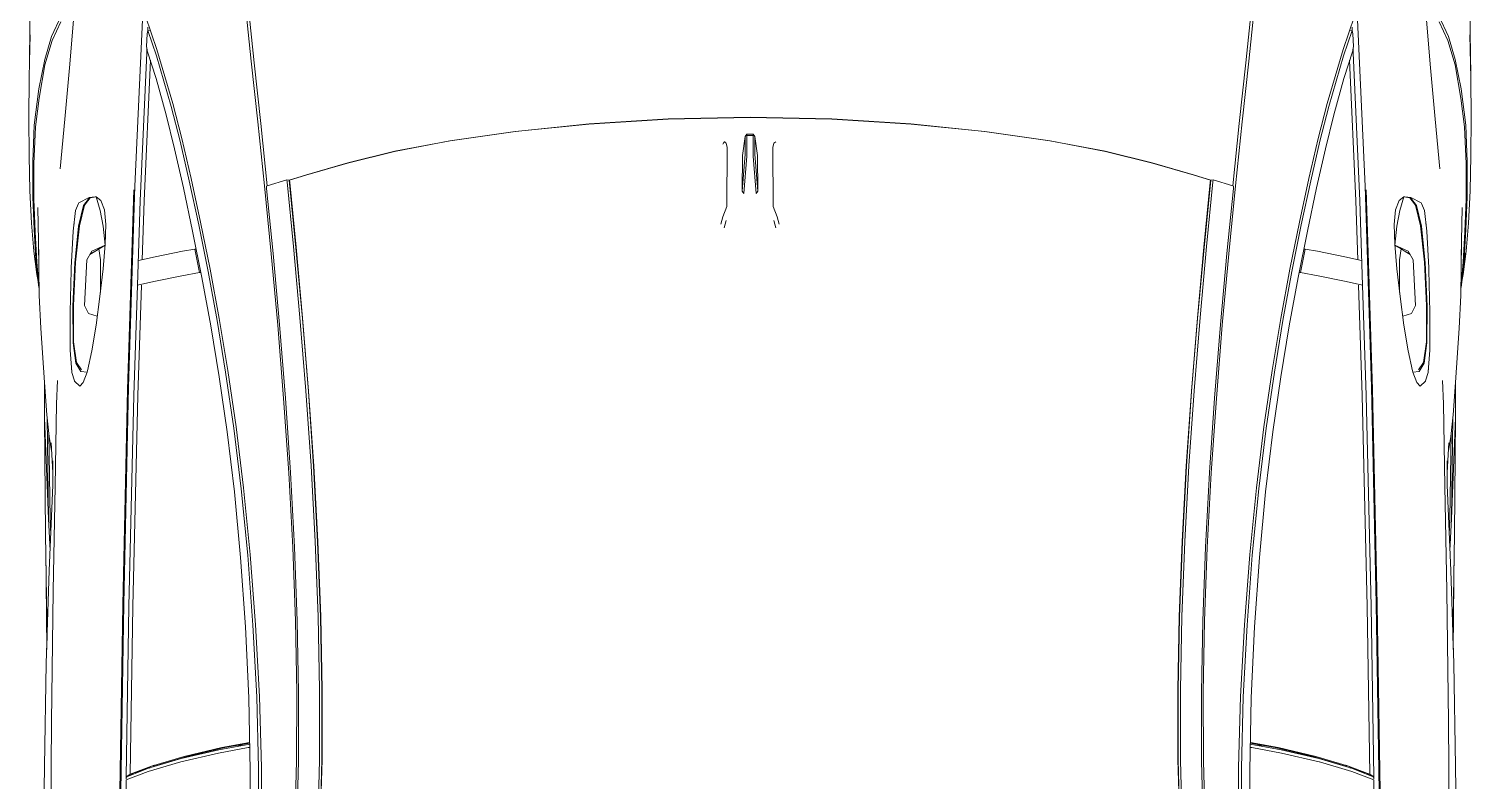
# Model space of a CAD drawing. Header units: millimetres. Extents: x -178823 to 175654, y -172236 to 8261111.
# Drawn here: x 17334 to 19207, y 11843 to 12820 of the extents above; entities that cross this region are included whole.
import ezdxf

# ---------------------------------------------------------------- set-up
doc = ezdxf.new("R2010")
doc.units = ezdxf.units.MM
doc.layers.add('Moveis', color=255, linetype='Continuous', lineweight=13)

msp = doc.modelspace()

# ---------------------------------------------------------------- linework, layer by layer
at = {"layer": 'Moveis', "extrusion": (2.24964e-32, 1.22465e-16, -1)}
for p, q in [((17335.027, 12815.447), (17335.632, 12864.724)), ((19205.44, 12864.724), (19206.045, 12815.447)), ((17375.566, 12836.535), (17363.061, 12809.895)), ((17386.957, 12773.785), (17392.943, 12847.177)), ((17481.701, 12841.117), (17471.572, 12615.381)), ((17500.075, 12792.953), (17485.132, 12836.453)), ((17614.684, 12853.297), (17622.632, 12777.852)), ((17618.492, 12850.592), (17626.413, 12775.475)), ((18914.659, 12775.475), (18922.579, 12850.592)), ((18918.44, 12777.852), (18926.388, 12853.297)), ((19055.939, 12836.453), (19040.997, 12792.953)), ((19059.368, 12841.117), (19069.498, 12615.381)), ((19154.113, 12773.785), (19148.126, 12847.177)), ((19178.01, 12809.895), (19165.506, 12836.535)), ((17363.971, 12804.569), (17375.134, 12828.938)), ((17487.273, 12813.377), (17488.38, 12817.499)), ((17488.136, 12816.592), (17488.365, 12821.745)), ((17491.479, 12817.977), (17488.38, 12817.499)), ((17499.69, 12784.534), (17488.38, 12817.499)), ((19041.382, 12784.534), (19052.692, 12817.499)), ((19052.692, 12817.499), (19049.593, 12817.977)), ((19052.692, 12817.499), (19053.799, 12813.377)), ((19052.933, 12816.601), (19052.704, 12821.745)), ((19177.098, 12804.569), (19165.935, 12828.938)), ((17334.628, 12777.463), (17335.05, 12815.105)), ((17335.264, 12811.891), (17334.628, 12777.463)), ((17335.296, 12811.419), (17334.628, 12777.463)), ((17334.685, 12782.563), (17335.027, 12815.447)), ((17363.061, 12809.895), (17354.292, 12780)), ((17354.565, 12773.231), (17363.971, 12804.569)), ((17486.534, 12796.69), (17487.273, 12813.377)), ((19053.799, 12813.377), (19054.538, 12796.69)), ((19186.504, 12773.231), (19177.098, 12804.569)), ((19186.78, 12780), (19178.01, 12809.895)), ((19205.808, 12811.891), (19206.86, 12755.771)), ((19206.022, 12815.105), (19206.788, 12759.605)), ((19206.045, 12815.447), (19206.129, 12807.35)), ((17354.292, 12780), (17346.758, 12741.885)), ((17478.349, 12596.538), (17486.901, 12788.82)), ((17483.452, 12596.527), (17491.597, 12779.052)), ((17487.266, 12792.355), (17486.534, 12796.69)), ((17486.901, 12788.82), (17487.102, 12793.33)), ((17486.901, 12788.82), (17488.684, 12787.997)), ((17486.901, 12788.82), (17488.416, 12788.82)), ((17487.598, 12791.331), (17487.266, 12792.355)), ((17499.273, 12755.485), (17487.598, 12791.331)), ((17499.69, 12784.534), (17518.713, 12718.79)), ((17520.707, 12722.824), (17500.075, 12792.953)), ((19040.997, 12792.953), (19020.364, 12722.824)), ((19022.359, 12718.79), (19041.382, 12784.534)), ((19053.474, 12791.331), (19041.799, 12755.485)), ((19049.472, 12779.044), (19057.617, 12596.532)), ((19054.169, 12788.82), (19052.388, 12787.998)), ((19054.169, 12788.82), (19052.656, 12788.82)), ((19053.806, 12792.355), (19053.474, 12791.331)), ((19054.538, 12796.69), (19053.806, 12792.355)), ((19054.169, 12788.82), (19053.968, 12793.319)), ((19062.72, 12596.538), (19054.169, 12788.82)), ((19194.314, 12741.885), (19186.78, 12780)), ((17334.628, 12777.463), (17334.212, 12755.771)), ((17347.013, 12729.852), (17354.565, 12773.231)), ((17380.398, 12702.538), (17386.957, 12773.785)), ((17622.632, 12777.852), (17631.135, 12699.026)), ((17626.413, 12775.475), (17634.879, 12697.019)), ((18906.193, 12697.019), (18914.659, 12775.475)), ((18909.937, 12699.026), (18918.44, 12777.852)), ((19160.672, 12702.538), (19154.113, 12773.785)), ((19194.056, 12729.852), (19186.504, 12773.231)), ((17334.212, 12755.771), (17333.698, 12703.99)), ((17346.758, 12741.885), (17340.532, 12694.697)), ((17512.288, 12708.002), (17499.273, 12755.485)), ((19041.799, 12755.485), (19028.784, 12708.002)), ((19200.54, 12694.697), (19194.314, 12741.885)), ((19207.374, 12703.99), (19206.86, 12755.771)), ((17342.146, 12692.509), (17347.013, 12729.852)), ((17532.273, 12677.429), (17520.707, 12722.824)), ((19020.364, 12722.824), (19008.799, 12677.429)), ((19198.924, 12692.509), (19194.056, 12729.852)), ((17333.698, 12703.99), (17333.936, 12654.929)), ((17523.027, 12664.098), (17512.288, 12708.002)), ((17518.713, 12718.79), (17530.067, 12673.812)), ((18164.132, 12702.407), (18270.536, 12704.749)), ((18164.185, 12702.687), (18270.536, 12705.028)), ((18270.536, 12705.028), (18376.887, 12702.687)), ((18270.536, 12704.749), (18376.94, 12702.407)), ((19011.005, 12673.812), (19022.359, 12718.79)), ((19028.784, 12708.002), (19018.044, 12664.098)), ((19024.316, 12716.893), (19024.289, 12716.893)), ((19207.136, 12654.929), (19207.374, 12703.99)), ((17340.532, 12694.697), (17338.662, 12646.911)), ((17340.123, 12644.438), (17342.146, 12692.509)), ((17374.348, 12637.907), (17380.398, 12702.538)), ((17631.135, 12699.026), (17639.892, 12615.807)), ((17634.879, 12697.019), (17643.447, 12615.769)), ((17880.716, 12674.116), (17965.634, 12686.234)), ((17965.819, 12686.522), (17881.001, 12674.416)), ((17965.634, 12686.234), (18061.303, 12695.95)), ((17965.819, 12686.522), (18061.415, 12696.232)), ((18061.303, 12695.95), (18164.132, 12702.407)), ((18061.415, 12696.232), (18164.185, 12702.687)), ((18376.887, 12702.687), (18479.657, 12696.232)), ((18376.94, 12702.407), (18479.769, 12695.95)), ((18575.252, 12686.522), (18479.657, 12696.232)), ((18479.769, 12695.95), (18575.437, 12686.234)), ((18660.071, 12674.416), (18575.252, 12686.522)), ((18575.437, 12686.234), (18660.356, 12674.116)), ((18897.625, 12615.769), (18906.193, 12697.019)), ((18901.179, 12615.807), (18909.937, 12699.026)), ((19166.721, 12637.907), (19160.672, 12702.538)), ((19200.946, 12644.438), (19198.924, 12692.509)), ((19202.41, 12646.911), (19200.54, 12694.697)), ((17530.067, 12673.812), (17542.057, 12622.171)), ((17544.43, 12625.537), (17532.273, 12677.429)), ((17808.909, 12660.376), (17880.716, 12674.116)), ((17881.001, 12674.416), (17809.314, 12660.697)), ((18235.243, 12670.017), (18236.931, 12673.229)), ((18239.653, 12671.259), (18236.931, 12673.229)), ((18236.931, 12673.229), (18238.428, 12673.229)), ((18240.712, 12665.856), (18239.653, 12671.259)), ((18260.602, 12655.308), (18264.42, 12680.056)), ((18264.42, 12680.056), (18264.308, 12657.158)), ((18266.444, 12682.828), (18264.42, 12680.056)), ((18274.626, 12682.828), (18266.444, 12682.828)), ((18266.578, 12681.365), (18266.444, 12682.828)), ((18266.554, 12658.611), (18266.578, 12681.365)), ((18266.578, 12681.365), (18274.491, 12681.365)), ((18274.626, 12682.828), (18274.491, 12681.365)), ((18274.491, 12681.365), (18274.516, 12658.611)), ((18276.649, 12680.056), (18274.626, 12682.828)), ((18276.762, 12657.158), (18276.649, 12680.056)), ((18276.649, 12680.056), (18280.468, 12655.308)), ((18301.416, 12671.259), (18300.357, 12665.856)), ((18304.025, 12673.147), (18301.416, 12671.259)), ((18660.071, 12674.416), (18731.758, 12660.697)), ((18660.356, 12674.116), (18732.163, 12660.376)), ((19008.799, 12677.429), (18996.642, 12625.537)), ((18999.015, 12622.171), (19011.005, 12673.812)), ((17333.936, 12654.929), (17335.162, 12609.168)), ((17534.505, 12613.206), (17523.027, 12664.098)), ((17747.773, 12645.48), (17808.909, 12660.376)), ((17748.292, 12645.826), (17809.314, 12660.697)), ((18240.712, 12665.856), (18240.603, 12588.902)), ((18264.308, 12657.158), (18260.567, 12608.984)), ((18260.602, 12655.308), (18260.567, 12608.984)), ((18262.562, 12605.976), (18266.43, 12654.368)), ((18266.43, 12654.368), (18266.554, 12658.611)), ((18274.516, 12658.611), (18274.64, 12654.368)), ((18274.64, 12654.368), (18278.507, 12605.976)), ((18280.503, 12608.984), (18276.762, 12657.158)), ((18280.503, 12608.984), (18280.468, 12655.308)), ((18300.467, 12588.902), (18300.357, 12665.856)), ((18792.779, 12645.826), (18731.758, 12660.697)), ((18732.163, 12660.376), (18793.299, 12645.48)), ((19018.044, 12664.098), (19006.567, 12613.206)), ((19205.909, 12609.168), (19207.136, 12654.929)), ((17338.662, 12646.911), (17338.829, 12601.43)), ((17340.148, 12598.653), (17340.123, 12644.438)), ((17694.275, 12630.18), (17672.061, 12623.129)), ((17693.675, 12629.81), (17672.387, 12623.051)), ((17693.675, 12629.81), (17747.773, 12645.48)), ((17748.292, 12645.826), (17694.275, 12630.18)), ((18792.779, 12645.826), (18846.797, 12630.18)), ((18793.299, 12645.48), (18847.396, 12629.81)), ((18869.01, 12623.129), (18846.797, 12630.18)), ((18847.396, 12629.81), (18868.685, 12623.051)), ((19200.922, 12598.653), (19200.946, 12644.438)), ((19202.243, 12601.43), (19202.41, 12646.911)), ((17470.053, 12610.46), (17461.861, 12351.351)), ((17463.353, 12354.849), (17471.572, 12615.381)), ((17546.46, 12557.022), (17534.505, 12613.206)), ((17542.057, 12622.171), (17554.332, 12565.334)), ((17556.824, 12568.482), (17544.43, 12625.537)), ((17639.892, 12615.807), (17648.635, 12527.44)), ((17642.281, 12615.397), (17643.447, 12615.769)), ((17642.553, 12612.457), (17642.281, 12615.397)), ((17650.88, 12528.131), (17642.553, 12612.457)), ((17668.817, 12623.842), (17643.447, 12615.769)), ((17668.817, 12623.842), (17669.089, 12620.903)), ((17672.061, 12623.129), (17668.817, 12623.842)), ((17669.089, 12620.903), (17677.376, 12536.882)), ((17672.061, 12623.129), (17672.387, 12623.051)), ((17680.744, 12535.372), (17672.061, 12623.129)), ((17672.671, 12620.115), (17672.387, 12623.051)), ((17672.551, 12621.362), (17672.414, 12621.318)), ((17680.964, 12536.231), (17672.671, 12620.115)), ((18868.4, 12620.115), (18860.108, 12536.231)), ((18860.328, 12535.372), (18869.01, 12623.129)), ((18863.696, 12536.882), (18871.983, 12620.903)), ((18868.685, 12623.051), (18868.4, 12620.115)), ((18868.685, 12623.051), (18869.01, 12623.129)), ((18872.255, 12623.842), (18869.01, 12623.129)), ((18871.983, 12620.903), (18872.255, 12623.842)), ((18897.625, 12615.769), (18872.255, 12623.842)), ((18898.519, 12612.457), (18890.192, 12528.131)), ((18892.437, 12527.44), (18901.179, 12615.807)), ((18897.625, 12615.769), (18898.791, 12615.397)), ((18898.791, 12615.397), (18898.519, 12612.457)), ((18996.642, 12625.537), (18984.248, 12568.482)), ((18986.74, 12565.334), (18999.015, 12622.171)), ((19006.567, 12613.206), (18994.612, 12557.022)), ((19069.498, 12615.381), (19077.717, 12354.849)), ((19071.016, 12610.46), (19079.208, 12351.351)), ((17335.162, 12609.168), (17337.337, 12567.569)), ((17338.829, 12601.43), (17340.564, 12559.095)), ((17341.742, 12556.013), (17340.148, 12598.653)), ((17394.462, 12583.833), (17398.163, 12593.088)), ((17398.163, 12593.088), (17398.728, 12593.789)), ((17398.728, 12593.789), (17412.136, 12600.59)), ((17404.59, 12590.17), (17411.846, 12600.028)), ((17413.432, 12600.35), (17405.997, 12590.568)), ((17411.846, 12600.028), (17413.432, 12600.35)), ((17412.136, 12600.59), (17419.89, 12601.563)), ((17421.331, 12601.746), (17413.432, 12600.35)), ((17413.432, 12600.35), (17419.941, 12601.572)), ((17419.941, 12601.572), (17421.331, 12601.746)), ((17421.331, 12601.746), (17426.203, 12583.765)), ((17427.081, 12596.611), (17421.331, 12601.746)), ((17432.068, 12584.725), (17427.081, 12596.611)), ((17478.349, 12596.538), (17474.786, 12486.689)), ((17480.95, 12519.857), (17483.452, 12596.527)), ((18262.562, 12605.976), (18260.567, 12608.984)), ((18280.503, 12608.984), (18278.507, 12605.976)), ((19057.617, 12596.532), (19060.119, 12519.857)), ((19062.72, 12596.538), (19066.284, 12486.689)), ((19109.001, 12584.725), (19113.988, 12596.611)), ((19113.988, 12596.611), (19119.739, 12601.747)), ((19119.739, 12601.747), (19114.866, 12583.765)), ((19121.129, 12601.572), (19119.739, 12601.747)), ((19119.739, 12601.747), (19127.637, 12600.35)), ((19121.129, 12601.572), (19121.18, 12601.563)), ((19128.933, 12600.59), (19121.18, 12601.563)), ((19127.637, 12600.35), (19121.18, 12601.563)), ((19127.637, 12600.35), (19135.072, 12590.568)), ((19129.224, 12600.028), (19127.654, 12600.327)), ((19142.341, 12593.789), (19128.933, 12600.59)), ((19129.224, 12600.028), (19136.48, 12590.17)), ((19142.907, 12593.088), (19142.341, 12593.789)), ((19146.607, 12583.833), (19142.907, 12593.088)), ((19199.328, 12556.013), (19200.922, 12598.653)), ((19200.508, 12559.095), (19202.243, 12601.43)), ((19203.735, 12567.569), (19205.909, 12609.168)), ((17346.814, 12522.261), (17345.402, 12587.603)), ((17391.256, 12557.071), (17394.462, 12583.833)), ((17398.301, 12563.464), (17404.59, 12590.17)), ((17405.997, 12590.568), (17399.491, 12564.016)), ((17426.203, 12583.765), (17430.284, 12563.575)), ((17433.598, 12565.705), (17432.068, 12584.725)), ((18235.352, 12575.701), (18232.655, 12566.091)), ((18240.603, 12588.902), (18235.352, 12575.701)), ((18305.718, 12575.701), (18300.467, 12588.902)), ((18308.42, 12566.074), (18305.718, 12575.701)), ((19107.471, 12565.705), (19109.001, 12584.725)), ((19114.866, 12583.765), (19110.785, 12563.575)), ((19135.072, 12590.568), (19141.579, 12564.016)), ((19136.48, 12590.17), (19142.769, 12563.464)), ((19149.814, 12557.071), (19146.607, 12583.833)), ((19194.255, 12522.261), (19195.667, 12587.603)), ((17337.337, 12567.569), (17340.349, 12531.062)), ((17340.564, 12559.095), (17342.977, 12520.875)), ((17343.993, 12516.943), (17341.742, 12556.013)), ((17391.256, 12557.071), (17388.837, 12509.146)), ((17392.377, 12566.429), (17392.135, 12565.209)), ((17392.135, 12565.209), (17392.137, 12564.425)), ((17393.446, 12515.79), (17398.301, 12563.464)), ((17399.491, 12564.016), (17394.44, 12516.501)), ((17430.284, 12563.575), (17432.784, 12538.969)), ((17432.915, 12539.916), (17433.598, 12565.705)), ((17558.457, 12496.971), (17546.46, 12557.022)), ((17554.332, 12565.334), (17566.509, 12504.651)), ((17569.101, 12507.579), (17556.824, 12568.482)), ((18236.834, 12561.311), (18239.529, 12570.914)), ((18301.541, 12570.914), (18304.241, 12561.295)), ((18984.248, 12568.482), (18971.971, 12507.579)), ((18974.563, 12504.651), (18986.74, 12565.334)), ((18994.612, 12557.022), (18982.615, 12496.971)), ((19108.154, 12539.916), (19107.471, 12565.705)), ((19110.785, 12563.575), (19108.285, 12538.969)), ((19141.579, 12564.016), (19146.63, 12516.501)), ((19142.769, 12563.464), (19147.624, 12515.79)), ((19148.692, 12566.429), (19148.934, 12565.209)), ((19148.934, 12565.209), (19148.932, 12564.425)), ((19149.814, 12557.071), (19152.232, 12509.146)), ((19197.076, 12516.943), (19199.328, 12556.013)), ((19198.094, 12520.875), (19200.508, 12559.095)), ((19200.723, 12531.062), (19203.735, 12567.569)), ((17346.363, 12543.161), (17346.955, 12473.21)), ((17432.784, 12538.969), (17415.39, 12531.095)), ((17432.784, 12538.969), (17419.355, 12530.754)), ((17430.275, 12508.261), (17432.915, 12539.916)), ((17677.376, 12536.882), (17685.761, 12444.722)), ((17680.744, 12535.372), (17689.103, 12443.55)), ((17689.33, 12444.329), (17680.964, 12536.231)), ((18860.108, 12536.231), (18851.741, 12444.329)), ((18851.969, 12443.55), (18860.328, 12535.372)), ((18855.311, 12444.722), (18863.696, 12536.882)), ((19110.794, 12508.261), (19108.154, 12539.916)), ((19108.285, 12538.969), (19125.679, 12531.095)), ((19108.285, 12538.969), (19116.511, 12533.937)), ((19194.115, 12473.21), (19194.707, 12543.161)), ((17340.349, 12531.062), (17344.09, 12500.577)), ((17342.469, 12522.842), (17345.818, 12490.641)), ((17342.977, 12520.875), (17346.226, 12488.295)), ((17346.849, 12485.723), (17343.993, 12516.943)), ((17394.44, 12516.501), (17391.625, 12460.603)), ((17408.86, 12519.614), (17405.804, 12460.331)), ((17415.39, 12531.095), (17408.86, 12519.614)), ((17412.952, 12526.809), (17419.355, 12530.754)), ((17419.355, 12530.754), (17413.524, 12527.814)), ((17424.558, 12533.937), (17426.848, 12519.802)), ((17426.644, 12477.301), (17426.848, 12519.802)), ((17476.074, 12518.703), (17497.723, 12523.824)), ((17497.723, 12523.824), (17533.178, 12530.953)), ((17533.178, 12530.953), (17549.336, 12533.804)), ((17551.098, 12533.804), (17549.336, 12533.804)), ((17549.336, 12533.804), (17555.439, 12503.086)), ((17648.635, 12527.44), (17657.016, 12434.899)), ((17659.258, 12435.537), (17650.88, 12528.131)), ((18890.192, 12528.131), (18881.814, 12435.537)), ((18884.056, 12434.899), (18892.437, 12527.44)), ((18991.733, 12533.804), (18985.631, 12503.086)), ((18989.973, 12533.804), (18991.733, 12533.804)), ((19007.891, 12530.953), (18991.733, 12533.804)), ((19043.346, 12523.824), (19007.891, 12530.953)), ((19064.995, 12518.703), (19043.346, 12523.824)), ((19116.511, 12533.937), (19114.221, 12519.802)), ((19114.425, 12477.301), (19114.221, 12519.802)), ((19116.511, 12533.937), (19121.715, 12530.754)), ((19128.117, 12526.809), (19121.715, 12530.754)), ((19127.545, 12527.815), (19121.715, 12530.754)), ((19125.679, 12531.095), (19132.209, 12519.614)), ((19132.209, 12519.614), (19135.266, 12460.331)), ((19146.63, 12516.501), (19149.444, 12460.603)), ((19194.221, 12485.723), (19197.076, 12516.943)), ((19194.846, 12488.295), (19198.094, 12520.875)), ((19195.254, 12490.641), (19199.523, 12528.337)), ((19196.982, 12500.577), (19200.723, 12531.062)), ((17344.09, 12500.577), (17345.687, 12491.892)), ((17388.77, 12506.497), (17387.381, 12451.626)), ((17388.77, 12506.497), (17388.813, 12508.391)), ((17388.813, 12508.391), (17388.823, 12508.589)), ((17388.823, 12508.589), (17388.837, 12509.146)), ((17390.773, 12459.739), (17393.446, 12515.79)), ((17426.036, 12472.113), (17430.275, 12508.261)), ((17532.479, 12499.091), (17496.191, 12491.758)), ((17555.439, 12503.086), (17532.479, 12499.091)), ((17557.235, 12503.086), (17555.439, 12503.086)), ((17566.509, 12504.651), (17578.241, 12441.046)), ((17580.949, 12443.691), (17569.101, 12507.579)), ((18971.971, 12507.579), (18960.122, 12443.691)), ((18962.831, 12441.046), (18974.563, 12504.651)), ((18983.836, 12503.086), (18985.631, 12503.086)), ((18985.631, 12503.086), (19008.59, 12499.091)), ((19008.59, 12499.091), (19044.878, 12491.758)), ((19115.033, 12472.113), (19110.794, 12508.261)), ((19147.624, 12515.79), (19150.297, 12459.739)), ((19152.246, 12508.589), (19152.232, 12509.146)), ((19152.256, 12508.391), (19152.246, 12508.589)), ((19152.299, 12506.497), (19152.256, 12508.391)), ((19152.299, 12506.497), (19153.688, 12451.626)), ((19195.415, 12492.057), (19196.982, 12500.577)), ((17345.818, 12490.641), (17346.864, 12483.955)), ((17346.226, 12488.295), (17346.864, 12483.955)), ((17474.785, 12486.655), (17470.139, 12343.432)), ((17496.191, 12491.758), (17474.785, 12486.655)), ((17474.785, 12486.655), (17474.786, 12486.689)), ((17475.191, 12343.396), (17479.875, 12486.919)), ((17570.004, 12434.097), (17558.457, 12496.971)), ((18982.615, 12496.971), (18971.068, 12434.097)), ((19044.878, 12491.758), (19066.285, 12486.655)), ((19061.194, 12486.919), (19065.877, 12343.395)), ((19066.285, 12486.655), (19066.284, 12486.689)), ((19066.285, 12486.655), (19070.931, 12343.432)), ((19195.254, 12490.641), (19194.203, 12483.597)), ((19194.205, 12483.936), (19194.846, 12488.295)), ((17346.955, 12473.21), (17349.283, 12430.893)), ((17391.625, 12460.603), (17391.892, 12413.088)), ((17405.804, 12460.331), (17411.157, 12449.896)), ((17420.956, 12435.097), (17426.036, 12472.113)), ((19120.113, 12435.097), (19115.033, 12472.113)), ((19135.266, 12460.331), (19129.912, 12449.896)), ((19149.444, 12460.603), (19149.177, 12413.088)), ((19194.115, 12473.21), (19191.786, 12430.893)), ((17387.58, 12402.365), (17387.381, 12451.626)), ((17391.07, 12412.122), (17390.773, 12459.739)), ((17411.157, 12449.896), (17422.526, 12446.54)), ((17592.234, 12375.919), (17580.949, 12443.691)), ((17685.761, 12444.722), (17693.496, 12349.503)), ((17689.103, 12443.55), (17696.786, 12348.652)), ((17697.032, 12349.341), (17689.33, 12444.329)), ((18851.741, 12444.329), (18844.04, 12349.341)), ((18844.286, 12348.652), (18851.969, 12443.55)), ((18847.576, 12349.503), (18855.311, 12444.722)), ((18960.122, 12443.691), (18948.838, 12375.919)), ((19129.912, 12449.896), (19118.543, 12446.54)), ((19150.297, 12459.739), (19150, 12412.122)), ((19153.49, 12402.365), (19153.688, 12451.626)), ((17354.168, 12360.424), (17349.283, 12430.893)), ((17415.72, 12401.423), (17420.956, 12435.097)), ((17580.912, 12367.603), (17570.004, 12434.097)), ((17578.241, 12441.046), (17589.383, 12373.649)), ((17657.016, 12434.899), (17664.676, 12339.595)), ((17666.916, 12340.152), (17659.258, 12435.537)), ((18881.814, 12435.537), (18874.155, 12340.152)), ((18876.396, 12339.595), (18884.056, 12434.899)), ((18951.689, 12373.649), (18962.831, 12441.046)), ((18971.068, 12434.097), (18960.16, 12367.603)), ((19125.349, 12401.423), (19120.113, 12435.097)), ((19186.901, 12360.424), (19191.786, 12430.893)), ((17394.863, 12385.495), (17391.07, 12412.122)), ((17391.892, 12413.088), (17395.725, 12386.536)), ((19149.177, 12413.088), (19145.344, 12386.536)), ((19150, 12412.122), (19146.207, 12385.497)), ((17389.674, 12374.28), (17387.58, 12402.365)), ((17389.683, 12373.426), (17388.822, 12385.71)), ((17394.87, 12385.468), (17394.863, 12385.495)), ((17401.262, 12374.739), (17394.87, 12385.468)), ((17395.725, 12386.536), (17402.175, 12376.754)), ((17409.933, 12375.357), (17415.72, 12401.423)), ((19131.136, 12375.357), (19125.349, 12401.423)), ((19145.344, 12386.536), (19138.894, 12376.754)), ((19146.207, 12385.497), (19139.808, 12374.739)), ((19151.386, 12373.426), (19152.247, 12385.71)), ((19151.395, 12374.28), (19153.49, 12402.365)), ((17392.925, 12362.505), (17389.683, 12373.426)), ((17409.357, 12373.815), (17401.262, 12374.739)), ((17409.357, 12373.815), (17404.256, 12360.262)), ((17409.357, 12373.815), (17409.933, 12375.357)), ((17591.396, 12296.114), (17580.912, 12367.603)), ((17589.383, 12373.649), (17599.913, 12301.123)), ((17602.852, 12302.942), (17592.234, 12375.919)), ((18948.838, 12375.919), (18938.22, 12302.942)), ((18941.159, 12301.123), (18951.689, 12373.649)), ((18960.16, 12367.603), (18949.676, 12296.114)), ((19131.712, 12373.815), (19131.136, 12375.357)), ((19139.808, 12374.739), (19131.712, 12373.815)), ((19131.712, 12373.815), (19136.813, 12360.262)), ((19148.144, 12362.505), (19151.386, 12373.426)), ((17354.168, 12360.424), (17354.222, 12314.319)), ((17357.074, 12318.563), (17354.168, 12360.424)), ((17370.978, 12362.945), (17369.679, 12332.77)), ((17393.084, 12362.28), (17392.925, 12362.505)), ((17393.04, 12362.434), (17392.925, 12362.505)), ((17399.91, 12355.79), (17393.084, 12362.28)), ((17399.91, 12355.79), (17404.256, 12360.262)), ((17461.861, 12351.351), (17455.592, 12071.413)), ((17457.04, 12073.057), (17463.353, 12354.849)), ((17693.496, 12349.503), (17700.248, 12252.218)), ((17696.786, 12348.652), (17703.459, 12251.662)), ((17703.737, 12252.24), (17697.032, 12349.341)), ((18844.04, 12349.341), (18837.335, 12252.24)), ((18837.613, 12251.662), (18844.286, 12348.652)), ((18840.824, 12252.218), (18847.576, 12349.503)), ((19077.717, 12354.849), (19084.031, 12073.057)), ((19079.208, 12351.351), (19085.477, 12071.413)), ((19141.159, 12355.79), (19136.813, 12360.262)), ((19141.159, 12355.79), (19147.985, 12362.28)), ((19147.985, 12362.28), (19148.144, 12362.505)), ((19148.033, 12362.437), (19148.144, 12362.505)), ((19170.091, 12362.945), (19171.391, 12332.77)), ((19183.995, 12318.563), (19186.901, 12360.424)), ((19186.901, 12360.424), (19186.847, 12314.319)), ((17369.679, 12332.77), (17367.713, 12225.574)), ((17470.139, 12343.432), (17463.787, 12069.298)), ((17468.801, 12069.236), (17475.191, 12343.396)), ((17664.676, 12339.595), (17671.264, 12242.917)), ((17673.503, 12243.365), (17666.916, 12340.152)), ((18874.155, 12340.152), (18867.568, 12243.365)), ((18869.808, 12242.917), (18876.396, 12339.595)), ((19065.877, 12343.395), (19072.267, 12069.236)), ((19077.282, 12069.322), (19070.931, 12343.432)), ((19171.391, 12332.77), (19173.356, 12225.574)), ((17355.543, 12163.503), (17354.222, 12314.319)), ((17354.222, 12314.319), (17359.426, 12183.309)), ((17360.082, 12290.29), (17357.074, 12318.563)), ((17359.426, 12183.309), (17357.5, 12314.556)), ((19180.987, 12290.29), (19183.995, 12318.563)), ((19181.643, 12183.309), (19183.569, 12314.556)), ((19186.847, 12314.319), (19181.643, 12183.309)), ((19185.526, 12163.503), (19186.847, 12314.319)), ((17359.609, 12294.739), (17361.243, 12183.365)), ((17600.666, 12218.224), (17591.396, 12296.114)), ((17599.913, 12301.123), (17609.594, 12222.126)), ((17612.704, 12223.468), (17602.852, 12302.942)), ((18938.22, 12302.942), (18928.368, 12223.468)), ((18931.478, 12222.126), (18941.159, 12301.123)), ((18949.676, 12296.114), (18940.405, 12218.224)), ((19181.46, 12294.739), (19179.826, 12183.365)), ((17363.539, 12269.172), (17360.082, 12290.29)), ((17362.828, 12282.215), (17364.929, 12243.683)), ((19178.242, 12282.215), (19176.141, 12243.683)), ((19177.53, 12269.172), (19180.987, 12290.29)), ((17364.87, 12258.744), (17364.993, 12226.94)), ((19176.199, 12258.744), (19176.076, 12226.94)), ((17671.264, 12242.917), (17676.451, 12146.226)), ((17678.694, 12146.549), (17673.503, 12243.365)), ((17700.248, 12252.218), (17705.66, 12153.963)), ((17703.459, 12251.662), (17708.787, 12153.646)), ((17709.101, 12154.085), (17703.737, 12252.24)), ((18837.335, 12252.24), (18831.971, 12154.085)), ((18832.285, 12153.646), (18837.613, 12251.662)), ((18835.411, 12153.963), (18840.824, 12252.218)), ((18867.568, 12243.365), (18862.378, 12146.549)), ((18864.62, 12146.226), (18869.808, 12242.917)), ((17364.993, 12226.94), (17360.177, 12116.314)), ((17367.713, 12225.574), (17365.422, 12089.629)), ((17608.512, 12133.152), (17600.666, 12218.224)), ((17609.594, 12222.126), (17617.992, 12136.007)), ((17621.307, 12136.941), (17612.704, 12223.468)), ((18928.368, 12223.468), (18919.765, 12136.941)), ((18923.08, 12136.007), (18931.478, 12222.126)), ((18940.405, 12218.224), (18932.56, 12133.152)), ((19173.356, 12225.574), (19175.647, 12089.629)), ((19176.076, 12226.94), (19180.892, 12116.314)), ((17359.426, 12183.309), (17361.309, 12142.311)), ((17361.243, 12183.365), (17362.191, 12162.569)), ((19179.826, 12183.365), (19178.878, 12162.569)), ((19181.643, 12183.309), (19179.76, 12142.311)), ((17357.333, 12025.075), (17355.543, 12163.503)), ((19183.736, 12025.075), (19185.526, 12163.503)), ((17355.788, 12144.581), (17356.97, 12013.438)), ((17676.451, 12146.226), (17680.024, 12050.815)), ((17682.275, 12051.02), (17678.694, 12146.549)), ((17705.66, 12153.963), (17709.445, 12056.327)), ((17708.787, 12153.646), (17712.503, 12056.182)), ((17712.847, 12056.472), (17709.101, 12154.085)), ((18831.971, 12154.085), (18828.225, 12056.472)), ((18828.569, 12056.182), (18832.285, 12153.646)), ((18831.626, 12056.327), (18835.411, 12153.963)), ((18862.378, 12146.549), (18858.797, 12051.02)), ((18861.048, 12050.815), (18864.62, 12146.226)), ((19185.281, 12144.581), (19184.099, 12013.438)), ((17614.986, 12043.056), (17608.512, 12133.152)), ((17617.992, 12136.007), (17624.89, 12044.996)), ((17628.309, 12045.634), (17621.307, 12136.941)), ((18919.765, 12136.941), (18912.763, 12045.634)), ((18916.181, 12044.996), (18923.08, 12136.007)), ((18932.56, 12133.152), (18926.086, 12043.056)), ((17360.177, 12116.314), (17356.406, 11995.343)), ((19180.892, 12116.314), (19184.663, 11995.343)), ((17365.422, 12089.629), (17363.185, 11919.769)), ((19175.647, 12089.629), (19177.884, 11919.769)), ((17455.592, 12071.413), (17451.024, 11781.885)), ((17457.04, 12073.057), (17452.441, 11782.012)), ((17460.224, 11848.136), (17463.787, 12069.298)), ((17465.284, 11851.552), (17468.801, 12069.236)), ((19072.267, 12069.236), (19075.785, 11851.552)), ((19080.846, 11848.136), (19077.282, 12069.322)), ((19084.031, 12073.057), (19088.628, 11782.012)), ((19085.477, 12071.413), (19090.045, 11781.885)), ((17680.024, 12050.815), (17681.796, 11957.958)), ((17684.06, 11958.084), (17682.275, 12051.02)), ((17709.445, 12056.327), (17711.371, 11961.072)), ((17712.503, 12056.182), (17714.379, 11961.05)), ((17714.745, 11961.195), (17712.847, 12056.472)), ((18828.225, 12056.472), (18826.327, 11961.195)), ((18826.693, 11961.05), (18828.569, 12056.182)), ((18829.701, 11961.072), (18831.626, 12056.327)), ((18858.797, 12051.02), (18857.011, 11958.084)), ((18859.276, 11957.958), (18861.048, 12050.815)), ((17619.309, 11951.013), (17614.986, 12043.056)), ((17624.89, 12044.996), (17629.74, 11952.083)), ((17633.27, 11952.503), (17628.309, 12045.634)), ((18912.763, 12045.634), (18907.802, 11952.503)), ((18911.332, 11952.083), (18916.181, 12044.996)), ((18926.086, 12043.056), (18921.763, 11951.013)), ((17356.406, 11995.343), (17353.895, 11861.946)), ((19184.663, 11995.343), (19187.174, 11861.946)), ((17681.796, 11957.958), (17681.584, 11868.933)), ((17683.868, 11869.046), (17684.06, 11958.084)), ((17711.371, 11961.072), (17711.241, 11869.991)), ((17714.379, 11961.05), (17714.211, 11870.075)), ((17714.591, 11870.094), (17714.745, 11961.195)), ((18826.327, 11961.195), (18826.481, 11870.094)), ((18826.861, 11870.075), (18826.693, 11961.05)), ((18829.831, 11869.991), (18829.701, 11961.072)), ((18857.011, 11958.084), (18857.204, 11869.046)), ((18859.488, 11868.933), (18859.276, 11957.958)), ((17621.343, 11856.007), (17619.309, 11951.013)), ((17629.74, 11952.083), (17632.132, 11859.367)), ((17635.727, 11860.489), (17633.27, 11952.503)), ((18826.633, 11935.404), (18826.371, 11935.477)), ((18907.802, 11952.503), (18905.344, 11860.489)), ((18908.94, 11859.367), (18911.332, 11952.083)), ((18921.763, 11951.013), (18919.729, 11856.007)), ((17363.185, 11919.769), (17361.913, 11754.927)), ((18826.383, 11928.266), (18826.616, 11928.185)), ((18826.389, 11924.531), (18826.607, 11924.369)), ((18826.392, 11922.66), (18826.603, 11922.505)), ((18826.394, 11921.747), (18826.601, 11921.593)), ((19177.884, 11919.769), (19179.157, 11754.927)), ((17579.981, 11879.13), (17530.971, 11867.816)), ((17580.412, 11883.128), (17531.447, 11871.825)), ((17584.235, 11886.099), (17535.293, 11874.794)), ((17539.281, 11874.794), (17588.223, 11886.099)), ((17618.517, 11886.09), (17579.981, 11879.13)), ((17580.412, 11883.128), (17620.602, 11890.632)), ((17620.554, 11892.882), (17584.235, 11886.099)), ((17588.223, 11886.099), (17620.569, 11892.14)), ((17604.108, 11887.552), (17616.2, 11892.035)), ((17616.2, 11892.035), (17616.24, 11892.077)), ((17620.69, 11886.495), (17618.517, 11886.09)), ((18920.382, 11886.495), (18922.555, 11886.09)), ((18960.66, 11883.128), (18920.47, 11890.632)), ((18952.846, 11886.099), (18920.502, 11892.14)), ((18920.518, 11892.882), (18956.834, 11886.099)), ((18922.555, 11886.09), (18961.091, 11879.13)), ((18924.871, 11892.035), (18924.832, 11892.076)), ((18936.964, 11887.552), (18924.871, 11892.035)), ((19001.789, 11874.794), (18952.846, 11886.099)), ((18956.834, 11886.099), (19005.777, 11874.794)), ((18960.66, 11883.128), (19009.625, 11871.825)), ((18961.091, 11879.13), (19010.101, 11867.816)), ((17353.895, 11861.946), (17352.56, 11737.121)), ((17493.098, 11862.259), (17465.284, 11851.552)), ((17496.556, 11863.286), (17471.299, 11853.562)), ((17530.971, 11867.816), (17488.698, 11855.266)), ((17531.447, 11871.825), (17489.228, 11859.292)), ((17489.887, 11859.488), (17497.086, 11862.259)), ((17535.293, 11874.794), (17493.098, 11862.259)), ((17497.086, 11862.259), (17539.281, 11874.794)), ((17635.41, 11772.174), (17635.727, 11860.489)), ((17681.584, 11868.933), (17679.297, 11784.697)), ((17681.609, 11784.883), (17683.868, 11869.046)), ((17711.241, 11869.991), (17708.997, 11784.43)), ((17714.211, 11870.075), (17711.922, 11784.651)), ((17712.317, 11784.563), (17714.591, 11870.094)), ((18826.481, 11870.094), (18828.755, 11784.563)), ((18829.149, 11784.651), (18826.861, 11870.075)), ((18832.074, 11784.43), (18829.831, 11869.991)), ((18857.204, 11869.046), (18859.463, 11784.883)), ((18861.775, 11784.697), (18859.488, 11868.933)), ((18905.344, 11860.489), (18905.662, 11772.174)), ((19043.983, 11862.259), (19001.789, 11874.794)), ((19005.777, 11874.794), (19047.971, 11862.259)), ((19009.625, 11871.825), (19051.844, 11859.292)), ((19010.101, 11867.816), (19010.276, 11867.78)), ((19010.276, 11867.78), (19010.275, 11867.748)), ((19010.276, 11867.78), (19052.374, 11855.266)), ((19051.173, 11859.491), (19043.983, 11862.259)), ((19044.524, 11863.283), (19069.773, 11853.562)), ((19047.971, 11862.259), (19071.772, 11853.097)), ((19187.174, 11861.946), (19188.51, 11737.121)), ((17460.327, 11844.352), (17458.741, 11718.805)), ((17460.212, 11847.392), (17460.183, 11845.582)), ((17460.212, 11847.392), (17460.877, 11848.388)), ((17460.212, 11847.392), (17460.224, 11848.136)), ((17465.284, 11851.552), (17460.224, 11848.136)), ((17460.224, 11848.136), (17466.464, 11851.552)), ((17460.224, 11848.136), (17460.538, 11847.879)), ((17488.698, 11855.266), (17460.327, 11844.352)), ((17489.228, 11859.292), (17460.877, 11848.388)), ((17465.284, 11851.552), (17469.105, 11851.552)), ((17469.273, 11851.617), (17469.297, 11853.097)), ((17469.297, 11853.097), (17469.273, 11851.617)), ((17471.299, 11853.562), (17471.303, 11853.869)), ((17471.299, 11853.562), (17471.33, 11853.248)), ((17620.808, 11772.822), (17621.343, 11856.007)), ((17632.132, 11859.367), (17631.757, 11772.122)), ((18909.315, 11772.122), (18908.94, 11859.367)), ((18919.729, 11856.007), (18920.264, 11772.822)), ((19051.844, 11859.292), (19080.194, 11848.388)), ((19052.374, 11855.266), (19080.744, 11844.352)), ((19069.773, 11853.562), (19069.742, 11853.249)), ((19069.773, 11853.562), (19069.768, 11853.868)), ((19071.796, 11851.618), (19071.772, 11853.097)), ((19071.772, 11853.097), (19075.785, 11851.552)), ((19071.772, 11853.097), (19071.796, 11851.618)), ((19071.967, 11851.552), (19075.785, 11851.552)), ((19080.846, 11848.136), (19074.606, 11851.552)), ((19075.785, 11851.552), (19080.846, 11848.136)), ((19080.857, 11847.396), (19080.194, 11848.388)), ((19080.846, 11848.136), (19080.533, 11847.881)), ((19082.33, 11718.805), (19080.744, 11844.352)), ((19080.857, 11847.396), (19080.846, 11848.136)), ((19080.886, 11845.604), (19080.857, 11847.396))]:
    msp.add_line(p, q, dxfattribs=at)

doc.saveas('drawing.dxf')
